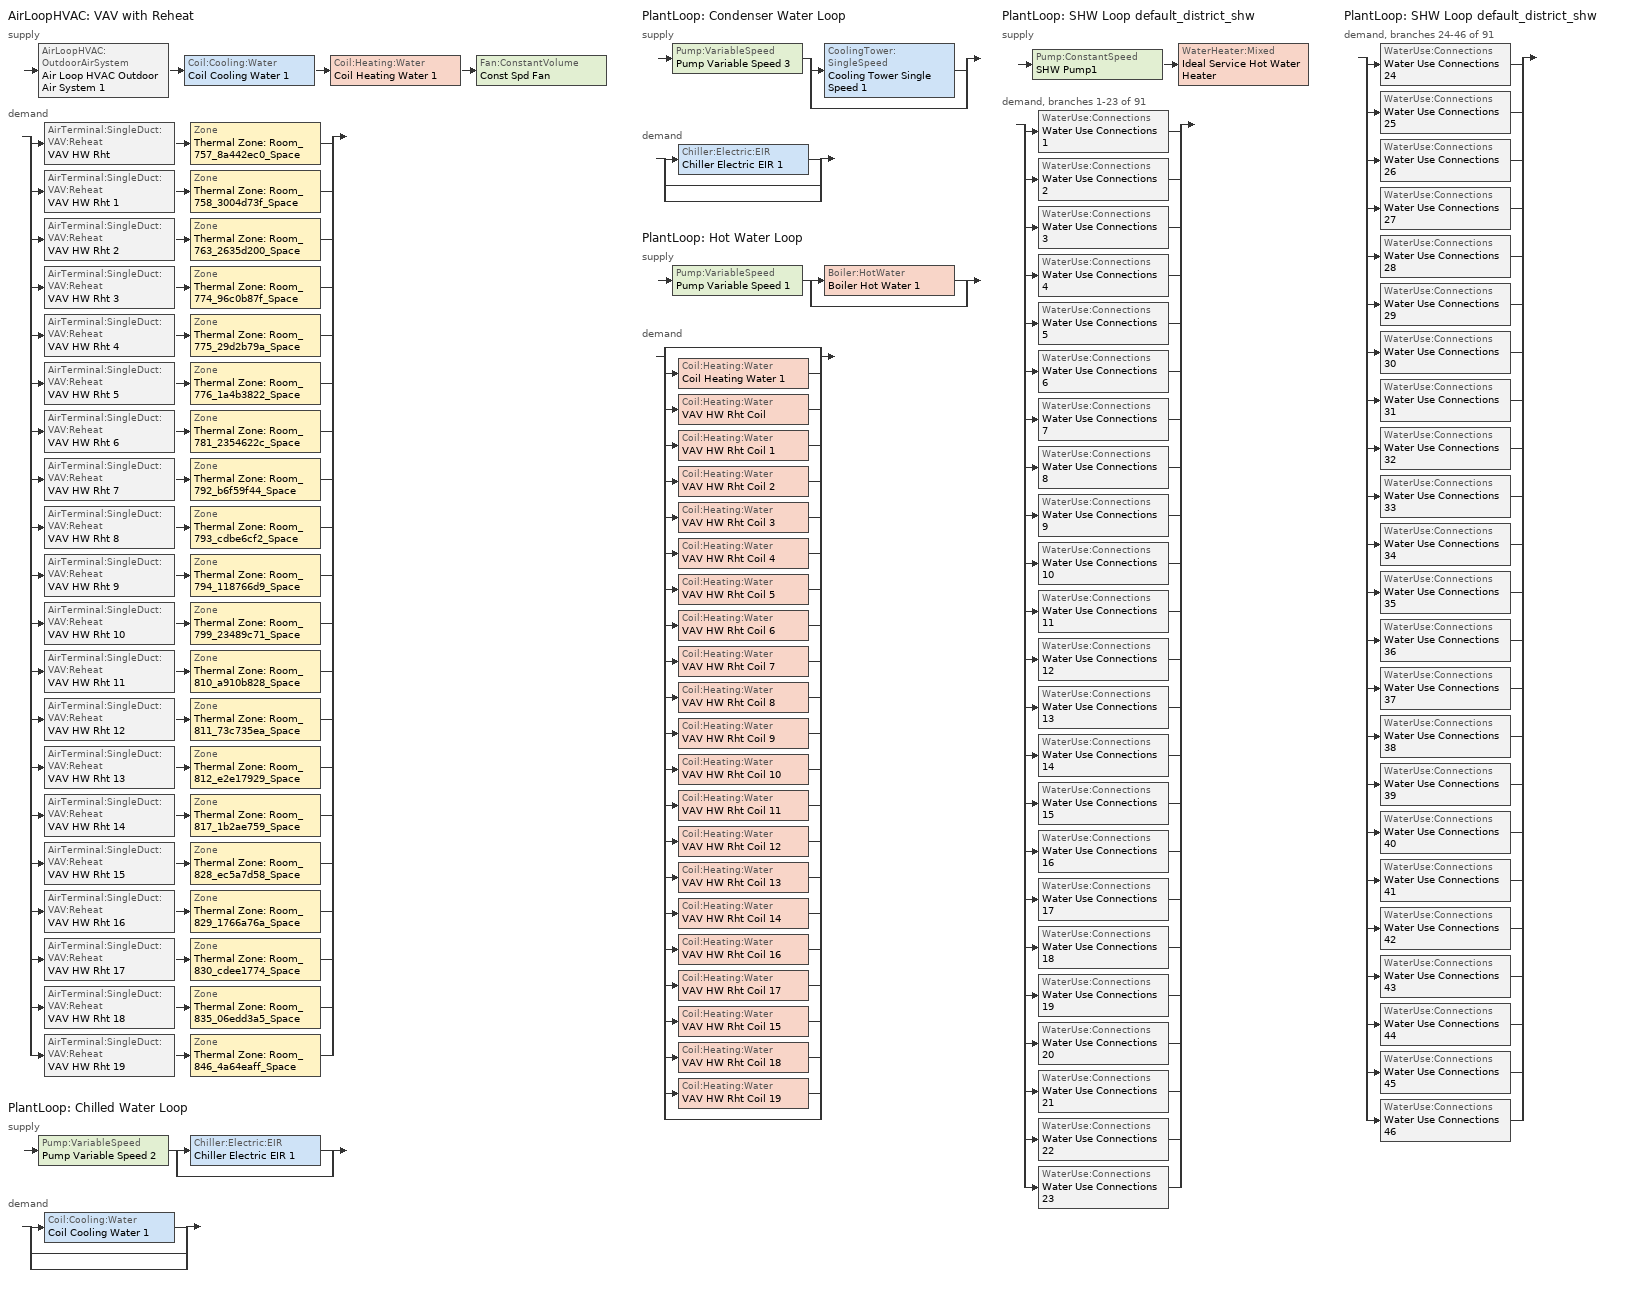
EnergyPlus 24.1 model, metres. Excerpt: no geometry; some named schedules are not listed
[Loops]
AirLoopHVAC 'VAV with Reheat'
 supply: AirLoopHVAC:OutdoorAirSystem 'Air Loop HVAC Outdoor Air System 1' > Coil:Cooling:Water 'Coil Cooling Water 1' > Coil:Heating:Water 'Coil Heating Water 1' > Fan:ConstantVolume 'Const Spd Fan'
 demand: split
  | AirTerminal:SingleDuct:VAV:Reheat 'VAV HW Rht' > Zone 'Thermal Zone: Room_757_8a442ec0_Space'
  | AirTerminal:SingleDuct:VAV:Reheat 'VAV HW Rht 1' > Zone 'Thermal Zone: Room_758_3004d73f_Space'
  | AirTerminal:SingleDuct:VAV:Reheat 'VAV HW Rht 2' > Zone 'Thermal Zone: Room_763_2635d200_Space'
  | AirTerminal:SingleDuct:VAV:Reheat 'VAV HW Rht 3' > Zone 'Thermal Zone: Room_774_96c0b87f_Space'
  | AirTerminal:SingleDuct:VAV:Reheat 'VAV HW Rht 4' > Zone 'Thermal Zone: Room_775_29d2b79a_Space'
  | AirTerminal:SingleDuct:VAV:Reheat 'VAV HW Rht 5' > Zone 'Thermal Zone: Room_776_1a4b3822_Space'
  | AirTerminal:SingleDuct:VAV:Reheat 'VAV HW Rht 6' > Zone 'Thermal Zone: Room_781_2354622c_Space'
  | AirTerminal:SingleDuct:VAV:Reheat 'VAV HW Rht 7' > Zone 'Thermal Zone: Room_792_b6f59f44_Space'
  | AirTerminal:SingleDuct:VAV:Reheat 'VAV HW Rht 8' > Zone 'Thermal Zone: Room_793_cdbe6cf2_Space'
  | AirTerminal:SingleDuct:VAV:Reheat 'VAV HW Rht 9' > Zone 'Thermal Zone: Room_794_118766d9_Space'
  | AirTerminal:SingleDuct:VAV:Reheat 'VAV HW Rht 10' > Zone 'Thermal Zone: Room_799_23489c71_Space'
  | AirTerminal:SingleDuct:VAV:Reheat 'VAV HW Rht 11' > Zone 'Thermal Zone: Room_810_a910b828_Space'
  | AirTerminal:SingleDuct:VAV:Reheat 'VAV HW Rht 12' > Zone 'Thermal Zone: Room_811_73c735ea_Space'
  | AirTerminal:SingleDuct:VAV:Reheat 'VAV HW Rht 13' > Zone 'Thermal Zone: Room_812_e2e17929_Space'
  | AirTerminal:SingleDuct:VAV:Reheat 'VAV HW Rht 14' > Zone 'Thermal Zone: Room_817_1b2ae759_Space'
  | AirTerminal:SingleDuct:VAV:Reheat 'VAV HW Rht 15' > Zone 'Thermal Zone: Room_828_ec5a7d58_Space'
  | AirTerminal:SingleDuct:VAV:Reheat 'VAV HW Rht 16' > Zone 'Thermal Zone: Room_829_1766a76a_Space'
  | AirTerminal:SingleDuct:VAV:Reheat 'VAV HW Rht 17' > Zone 'Thermal Zone: Room_830_cdee1774_Space'
  | AirTerminal:SingleDuct:VAV:Reheat 'VAV HW Rht 18' > Zone 'Thermal Zone: Room_835_06edd3a5_Space'
  | AirTerminal:SingleDuct:VAV:Reheat 'VAV HW Rht 19' > Zone 'Thermal Zone: Room_846_4a64eaff_Space'
PlantLoop 'Chilled Water Loop'
 supply: Pump:VariableSpeed 'Pump Variable Speed 2' > split
  | Chiller:Electric:EIR 'Chiller Electric EIR 1'
  | bypass
 demand: split
  | Coil:Cooling:Water 'Coil Cooling Water 1'
  | bypass
  | bypass
PlantLoop 'Condenser Water Loop'
 supply: Pump:VariableSpeed 'Pump Variable Speed 3' > split
  | CoolingTower:SingleSpeed 'Cooling Tower Single Speed 1'
  | bypass
 demand: split
  | Chiller:Electric:EIR 'Chiller Electric EIR 1'
  | bypass
  | bypass
PlantLoop 'Hot Water Loop'
 supply: Pump:VariableSpeed 'Pump Variable Speed 1' > split
  | Boiler:HotWater 'Boiler Hot Water 1'
  | bypass
 demand: split
  | bypass
  | Coil:Heating:Water 'Coil Heating Water 1'
  | Coil:Heating:Water 'VAV HW Rht Coil'
  | Coil:Heating:Water 'VAV HW Rht Coil 1'
  | Coil:Heating:Water 'VAV HW Rht Coil 2'
  | Coil:Heating:Water 'VAV HW Rht Coil 3'
  | Coil:Heating:Water 'VAV HW Rht Coil 4'
  | Coil:Heating:Water 'VAV HW Rht Coil 5'
  | Coil:Heating:Water 'VAV HW Rht Coil 6'
  | Coil:Heating:Water 'VAV HW Rht Coil 7'
  | Coil:Heating:Water 'VAV HW Rht Coil 8'
  | Coil:Heating:Water 'VAV HW Rht Coil 9'
  | Coil:Heating:Water 'VAV HW Rht Coil 10'
  | Coil:Heating:Water 'VAV HW Rht Coil 11'
  | Coil:Heating:Water 'VAV HW Rht Coil 12'
  | Coil:Heating:Water 'VAV HW Rht Coil 13'
  | Coil:Heating:Water 'VAV HW Rht Coil 14'
  | Coil:Heating:Water 'VAV HW Rht Coil 16'
  | Coil:Heating:Water 'VAV HW Rht Coil 17'
  | Coil:Heating:Water 'VAV HW Rht Coil 15'
  | Coil:Heating:Water 'VAV HW Rht Coil 18'
  | Coil:Heating:Water 'VAV HW Rht Coil 19'
  | bypass
PlantLoop 'SHW Loop default_district_shw'
 supply: Pump:ConstantSpeed 'SHW Pump1' > WaterHeater:Mixed 'Ideal Service Hot Water Heater'
 demand, branches 1-23 of 91: split
  | WaterUse:Connections 'Water Use Connections 1'
  | WaterUse:Connections 'Water Use Connections 2'
  | WaterUse:Connections 'Water Use Connections 3'
  | WaterUse:Connections 'Water Use Connections 4'
  | WaterUse:Connections 'Water Use Connections 5'
  | WaterUse:Connections 'Water Use Connections 6'
  | WaterUse:Connections 'Water Use Connections 7'
  | WaterUse:Connections 'Water Use Connections 8'
  | WaterUse:Connections 'Water Use Connections 9'
  | WaterUse:Connections 'Water Use Connections 10'
  | WaterUse:Connections 'Water Use Connections 11'
  | WaterUse:Connections 'Water Use Connections 12'
  | WaterUse:Connections 'Water Use Connections 13'
  | WaterUse:Connections 'Water Use Connections 14'
  | WaterUse:Connections 'Water Use Connections 15'
  | WaterUse:Connections 'Water Use Connections 16'
  | WaterUse:Connections 'Water Use Connections 17'
  | WaterUse:Connections 'Water Use Connections 18'
  | WaterUse:Connections 'Water Use Connections 19'
  | WaterUse:Connections 'Water Use Connections 20'
  | WaterUse:Connections 'Water Use Connections 21'
  | WaterUse:Connections 'Water Use Connections 22'
  | WaterUse:Connections 'Water Use Connections 23'
PlantLoop 'SHW Loop default_district_shw'
 demand, branches 24-46 of 91: split
  | WaterUse:Connections 'Water Use Connections 24'
  | WaterUse:Connections 'Water Use Connections 25'
  | WaterUse:Connections 'Water Use Connections 26'
  | WaterUse:Connections 'Water Use Connections 27'
  | WaterUse:Connections 'Water Use Connections 28'
  | WaterUse:Connections 'Water Use Connections 29'
  | WaterUse:Connections 'Water Use Connections 30'
  | WaterUse:Connections 'Water Use Connections 31'
  | WaterUse:Connections 'Water Use Connections 32'
  | WaterUse:Connections 'Water Use Connections 33'
  | WaterUse:Connections 'Water Use Connections 34'
  | WaterUse:Connections 'Water Use Connections 35'
  | WaterUse:Connections 'Water Use Connections 36'
  | WaterUse:Connections 'Water Use Connections 37'
  | WaterUse:Connections 'Water Use Connections 38'
  | WaterUse:Connections 'Water Use Connections 39'
  | WaterUse:Connections 'Water Use Connections 40'
  | WaterUse:Connections 'Water Use Connections 41'
  | WaterUse:Connections 'Water Use Connections 42'
  | WaterUse:Connections 'Water Use Connections 43'
  | WaterUse:Connections 'Water Use Connections 44'
  | WaterUse:Connections 'Water Use Connections 45'
  | WaterUse:Connections 'Water Use Connections 46'
[ZoneControl:Thermostat] Temperature Difference Between Cutout And Setpoint {deltaC}=0
Name | Zone or ZoneList | Control Type Schedule | Control 1
Thermal Zone: Room_757_8a442ec0_Space Thermostat | Thermal Zone: Room_757_8a442ec0_Space | Thermal Zone: Room_757_8a442ec0_Space Thermostat Schedule | Thermostat Setpoint Dual Setpoint 1
Thermal Zone: Room_758_3004d73f_Space Thermostat | Thermal Zone: Room_758_3004d73f_Space | Thermal Zone: Room_758_3004d73f_Space Thermostat Schedule | Thermostat Setpoint Dual Setpoint 6
Thermal Zone: Room_763_2635d200_Space Thermostat | Thermal Zone: Room_763_2635d200_Space | Thermal Zone: Room_763_2635d200_Space Thermostat Schedule | Thermostat Setpoint Dual Setpoint 9
Thermal Zone: Room_774_96c0b87f_Space Thermostat | Thermal Zone: Room_774_96c0b87f_Space | Thermal Zone: Room_774_96c0b87f_Space Thermostat Schedule | Thermostat Setpoint Dual Setpoint 7
Thermal Zone: Room_775_29d2b79a_Space Thermostat | Thermal Zone: Room_775_29d2b79a_Space | Thermal Zone: Room_775_29d2b79a_Space Thermostat Schedule | Thermostat Setpoint Dual Setpoint 16
Thermal Zone: Room_776_1a4b3822_Space Thermostat | Thermal Zone: Room_776_1a4b3822_Space | Thermal Zone: Room_776_1a4b3822_Space Thermostat Schedule | Thermostat Setpoint Dual Setpoint 4
Thermal Zone: Room_781_2354622c_Space Thermostat | Thermal Zone: Room_781_2354622c_Space | Thermal Zone: Room_781_2354622c_Space Thermostat Schedule | Thermostat Setpoint Dual Setpoint 11
Thermal Zone: Room_792_b6f59f44_Space Thermostat | Thermal Zone: Room_792_b6f59f44_Space | Thermal Zone: Room_792_b6f59f44_Space Thermostat Schedule | Thermostat Setpoint Dual Setpoint 5
Thermal Zone: Room_793_cdbe6cf2_Space Thermostat | Thermal Zone: Room_793_cdbe6cf2_Space | Thermal Zone: Room_793_cdbe6cf2_Space Thermostat Schedule | Thermostat Setpoint Dual Setpoint 13
Thermal Zone: Room_794_118766d9_Space Thermostat | Thermal Zone: Room_794_118766d9_Space | Thermal Zone: Room_794_118766d9_Space Thermostat Schedule | Thermostat Setpoint Dual Setpoint 8
Thermal Zone: Room_799_23489c71_Space Thermostat | Thermal Zone: Room_799_23489c71_Space | Thermal Zone: Room_799_23489c71_Space Thermostat Schedule | Thermostat Setpoint Dual Setpoint 18
Thermal Zone: Room_810_a910b828_Space Thermostat | Thermal Zone: Room_810_a910b828_Space | Thermal Zone: Room_810_a910b828_Space Thermostat Schedule | Thermostat Setpoint Dual Setpoint 20
Thermal Zone: Room_811_73c735ea_Space Thermostat | Thermal Zone: Room_811_73c735ea_Space | Thermal Zone: Room_811_73c735ea_Space Thermostat Schedule | Thermostat Setpoint Dual Setpoint 15
Thermal Zone: Room_812_e2e17929_Space Thermostat | Thermal Zone: Room_812_e2e17929_Space | Thermal Zone: Room_812_e2e17929_Space Thermostat Schedule | Thermostat Setpoint Dual Setpoint 17
Thermal Zone: Room_817_1b2ae759_Space Thermostat | Thermal Zone: Room_817_1b2ae759_Space | Thermal Zone: Room_817_1b2ae759_Space Thermostat Schedule | Thermostat Setpoint Dual Setpoint 14
Thermal Zone: Room_828_ec5a7d58_Space Thermostat | Thermal Zone: Room_828_ec5a7d58_Space | Thermal Zone: Room_828_ec5a7d58_Space Thermostat Schedule | Thermostat Setpoint Dual Setpoint 19
Thermal Zone: Room_829_1766a76a_Space Thermostat | Thermal Zone: Room_829_1766a76a_Space | Thermal Zone: Room_829_1766a76a_Space Thermostat Schedule | Thermostat Setpoint Dual Setpoint 2
Thermal Zone: Room_830_cdee1774_Space Thermostat | Thermal Zone: Room_830_cdee1774_Space | Thermal Zone: Room_830_cdee1774_Space Thermostat Schedule | Thermostat Setpoint Dual Setpoint 12
Thermal Zone: Room_835_06edd3a5_Space Thermostat | Thermal Zone: Room_835_06edd3a5_Space | Thermal Zone: Room_835_06edd3a5_Space Thermostat Schedule | Thermostat Setpoint Dual Setpoint 3
Thermal Zone: Room_846_4a64eaff_Space Thermostat | Thermal Zone: Room_846_4a64eaff_Space | Thermal Zone: Room_846_4a64eaff_Space Thermostat Schedule | Thermostat Setpoint Dual Setpoint 10
[ThermostatSetpoint:DualSetpoint] Heating Setpoint Temperature Schedule=NECB-A-Thermostat Setpoint-Heating; Cooling Setpoint Temperature Schedule=NECB-A-Thermostat Setpoint-Cooling
Thermostat Setpoint Dual Setpoint 1; Thermostat Setpoint Dual Setpoint 6; Thermostat Setpoint Dual Setpoint 9; Thermostat Setpoint Dual Setpoint 7; Thermostat Setpoint Dual Setpoint 16; Thermostat Setpoint Dual Setpoint 4; Thermostat Setpoint Dual Setpoint 11; Thermostat Setpoint Dual Setpoint 5; Thermostat Setpoint Dual Setpoint 13; Thermostat Setpoint Dual Setpoint 8; Thermostat Setpoint Dual Setpoint 18; Thermostat Setpoint Dual Setpoint 20; Thermostat Setpoint Dual Setpoint 15; Thermostat Setpoint Dual Setpoint 17; Thermostat Setpoint Dual Setpoint 14; Thermostat Setpoint Dual Setpoint 19; Thermostat Setpoint Dual Setpoint 2; Thermostat Setpoint Dual Setpoint 12; Thermostat Setpoint Dual Setpoint 3; Thermostat Setpoint Dual Setpoint 10
[AirTerminal:SingleDuct:VAV:Reheat] Availability Schedule=Always On Discrete hvac_library; Maximum Air Flow Rate {m3/s}=Autosize; Zone Minimum Air Flow Input Method=Constant; Constant Minimum Air Flow Fraction=0.3; Fixed Minimum Air Flow Rate {m3/s}=0; Maximum Hot Water or Steam Flow Rate {m3/s}=Autosize; Minimum Hot Water or Steam Flow Rate {m3/s}=0; Convergence Tolerance=0.001; Damper Heating Action=Normal; Maximum Flow per Zone Floor Area During Reheat {m3/s-m2}=Autocalculate; Maximum Flow Fraction During Reheat=Autocalculate; Maximum Reheat Air Temperature {C}=35
Name | Reheat Coil
VAV HW Rht | VAV HW Rht Coil
VAV HW Rht 1 | VAV HW Rht Coil 1
VAV HW Rht 2 | VAV HW Rht Coil 2
VAV HW Rht 3 | VAV HW Rht Coil 3
VAV HW Rht 4 | VAV HW Rht Coil 4
VAV HW Rht 5 | VAV HW Rht Coil 5
VAV HW Rht 6 | VAV HW Rht Coil 6
VAV HW Rht 7 | VAV HW Rht Coil 7
VAV HW Rht 8 | VAV HW Rht Coil 8
VAV HW Rht 9 | VAV HW Rht Coil 9
VAV HW Rht 10 | VAV HW Rht Coil 10
VAV HW Rht 11 | VAV HW Rht Coil 11
VAV HW Rht 12 | VAV HW Rht Coil 12
VAV HW Rht 13 | VAV HW Rht Coil 13
VAV HW Rht 14 | VAV HW Rht Coil 14
VAV HW Rht 15 | VAV HW Rht Coil 15
VAV HW Rht 16 | VAV HW Rht Coil 16
VAV HW Rht 17 | VAV HW Rht Coil 17
VAV HW Rht 18 | VAV HW Rht Coil 18
VAV HW Rht 19 | VAV HW Rht Coil 19
[Coil:Heating:Water] U-Factor Times Area Value {W/K}=Autosize; Maximum Water Flow Rate {m3/s}=Autosize; Performance Input Method=UFactorTimesAreaAndDesignWaterFlowRate; Rated Capacity {W}=Autosize; Rated Inlet Water Temperature {C}=82.2; Rated Inlet Air Temperature {C}=16.6; Rated Outlet Water Temperature {C}=71.1; Rated Outlet Air Temperature {C}=32.2; Rated Ratio for Air and Water Convection=0.5
Name | Availability Schedule
VAV HW Rht Coil; VAV HW Rht Coil 1; VAV HW Rht Coil 2; VAV HW Rht Coil 3; VAV HW Rht Coil 4; VAV HW Rht Coil 5; VAV HW Rht Coil 6; VAV HW Rht Coil 7; VAV HW Rht Coil 8; VAV HW Rht Coil 9; VAV HW Rht Coil 10; VAV HW Rht Coil 11; VAV HW Rht Coil 12; VAV HW Rht Coil 13; VAV HW Rht Coil 14; VAV HW Rht Coil 15; VAV HW Rht Coil 16; VAV HW Rht Coil 17; VAV HW Rht Coil 18; VAV HW Rht Coil 19 | Always On Discrete hvac_library
Coil Heating Water 1 | Always On Discrete
[Zone equipment]
Thermal Zone: Room_757_8a442ec0_Space: VAV HW Rht
Thermal Zone: Room_758_3004d73f_Space: VAV HW Rht 1
Thermal Zone: Room_763_2635d200_Space: VAV HW Rht 2
Thermal Zone: Room_774_96c0b87f_Space: VAV HW Rht 3
Thermal Zone: Room_775_29d2b79a_Space: VAV HW Rht 4
Thermal Zone: Room_776_1a4b3822_Space: VAV HW Rht 5
Thermal Zone: Room_781_2354622c_Space: VAV HW Rht 6
Thermal Zone: Room_792_b6f59f44_Space: VAV HW Rht 7
Thermal Zone: Room_793_cdbe6cf2_Space: VAV HW Rht 8
Thermal Zone: Room_794_118766d9_Space: VAV HW Rht 9
Thermal Zone: Room_799_23489c71_Space: VAV HW Rht 10
Thermal Zone: Room_810_a910b828_Space: VAV HW Rht 11
Thermal Zone: Room_811_73c735ea_Space: VAV HW Rht 12
Thermal Zone: Room_812_e2e17929_Space: VAV HW Rht 13
Thermal Zone: Room_817_1b2ae759_Space: VAV HW Rht 14
Thermal Zone: Room_828_ec5a7d58_Space: VAV HW Rht 15
Thermal Zone: Room_829_1766a76a_Space: VAV HW Rht 16
Thermal Zone: Room_830_cdee1774_Space: VAV HW Rht 17
Thermal Zone: Room_835_06edd3a5_Space: VAV HW Rht 18
Thermal Zone: Room_846_4a64eaff_Space: VAV HW Rht 19
[Sizing:Zone] Zone Cooling Design Supply Air Temperature Input Method=SupplyAirTemperature; Zone Cooling Design Supply Air Temperature {C}=14; Zone Cooling Design Supply Air Temperature Difference {deltaC}=11.11; Zone Heating Design Supply Air Temperature Input Method=SupplyAirTemperature; Zone Heating Design Supply Air Temperature {C}=40; Zone Heating Design Supply Air Temperature Difference {deltaC}=11.11; Zone Cooling Design Supply Air Humidity Ratio {kgWater/kgDryAir}=0.0085; Zone Heating Design Supply Air Humidity Ratio {kgWater/kgDryAir}=0.008; Cooling Design Air Flow Method=DesignDay; Cooling Design Air Flow Rate {m3/s}=0; Cooling Minimum Air Flow per Zone Floor Area {m3/s-m2}=0.000762; Cooling Minimum Air Flow {m3/s}=0; Cooling Minimum Air Flow Fraction=0; Heating Design Air Flow Method=DesignDay; Heating Design Air Flow Rate {m3/s}=0; Heating Maximum Air Flow per Zone Floor Area {m3/s-m2}=0.002032; Heating Maximum Air Flow {m3/s}=0.141576; Heating Maximum Air Flow Fraction=0.3; Account for Dedicated Outdoor Air System=No; Zone Load Sizing Method=Sensible Load Only No Latent Load; Zone Latent Cooling Design Supply Air Humidity Ratio Input Method=HumidityRatioDifference; Zone Cooling Design Supply Air Humidity Ratio Difference {kgWater/kgDryAir}=0.005; Zone Latent Heating Design Supply Air Humidity Ratio Input Method=HumidityRatioDifference; Zone Humidification Design Supply Air Humidity Ratio Difference {kgWater/kgDryAir}=0.005
Name | Design Specification Outdoor Air Object
Thermal Zone: Room_757_8a442ec0_Space | Thermal Zone: Room_757_8a442ec0_Space DSOA Space List
Thermal Zone: Room_758_3004d73f_Space | Thermal Zone: Room_758_3004d73f_Space DSOA Space List
Thermal Zone: Room_763_2635d200_Space | Thermal Zone: Room_763_2635d200_Space DSOA Space List
Thermal Zone: Room_774_96c0b87f_Space | Thermal Zone: Room_774_96c0b87f_Space DSOA Space List
Thermal Zone: Room_775_29d2b79a_Space | Thermal Zone: Room_775_29d2b79a_Space DSOA Space List
Thermal Zone: Room_776_1a4b3822_Space | Thermal Zone: Room_776_1a4b3822_Space DSOA Space List
Thermal Zone: Room_781_2354622c_Space | Thermal Zone: Room_781_2354622c_Space DSOA Space List
Thermal Zone: Room_792_b6f59f44_Space | Thermal Zone: Room_792_b6f59f44_Space DSOA Space List
Thermal Zone: Room_793_cdbe6cf2_Space | Thermal Zone: Room_793_cdbe6cf2_Space DSOA Space List
Thermal Zone: Room_794_118766d9_Space | Thermal Zone: Room_794_118766d9_Space DSOA Space List
Thermal Zone: Room_799_23489c71_Space | Thermal Zone: Room_799_23489c71_Space DSOA Space List
Thermal Zone: Room_810_a910b828_Space | Thermal Zone: Room_810_a910b828_Space DSOA Space List
Thermal Zone: Room_811_73c735ea_Space | Thermal Zone: Room_811_73c735ea_Space DSOA Space List
Thermal Zone: Room_812_e2e17929_Space | Thermal Zone: Room_812_e2e17929_Space DSOA Space List
Thermal Zone: Room_817_1b2ae759_Space | Thermal Zone: Room_817_1b2ae759_Space DSOA Space List
Thermal Zone: Room_828_ec5a7d58_Space | Thermal Zone: Room_828_ec5a7d58_Space DSOA Space List
Thermal Zone: Room_829_1766a76a_Space | Thermal Zone: Room_829_1766a76a_Space DSOA Space List
Thermal Zone: Room_830_cdee1774_Space | Thermal Zone: Room_830_cdee1774_Space DSOA Space List
Thermal Zone: Room_835_06edd3a5_Space | Thermal Zone: Room_835_06edd3a5_Space DSOA Space List
Thermal Zone: Room_846_4a64eaff_Space | Thermal Zone: Room_846_4a64eaff_Space DSOA Space List
[Controller:MechanicalVentilation]
Controller Mechanical Ventilation 1: Availability Schedule=Always On Discrete; Demand Controlled Ventilation=No; System Outdoor Air Method=ZoneSum; Zone or ZoneList Name 1=Thermal Zone: Room_757_8a442ec0_Space; Design Specification Outdoor Air Object Name 1=MediumOffice Building_Ventilation; Zone or ZoneList Name 2=Thermal Zone: Room_758_3004d73f_Space; Design Specification Outdoor Air Object Name 2=MediumOffice Building_Ventilation; Zone or ZoneList Name 3=Thermal Zone: Room_763_2635d200_Space; Design Specification Outdoor Air Object Name 3=MediumOffice Building_Ventilation; Zone or ZoneList Name 4=Thermal Zone: Room_774_96c0b87f_Space; Design Specification Outdoor Air Object Name 4=MediumOffice Building_Ventilation; Zone or ZoneList Name 5=Thermal Zone: Room_775_29d2b79a_Space; Design Specification Outdoor Air Object Name 5=MediumOffice Building_Ventilation; Zone or ZoneList Name 6=Thermal Zone: Room_776_1a4b3822_Space; Design Specification Outdoor Air Object Name 6=MediumOffice Building_Ventilation; Zone or ZoneList Name 7=Thermal Zone: Room_781_2354622c_Space; Design Specification Outdoor Air Object Name 7=MediumOffice Building_Ventilation; Zone or ZoneList Name 8=Thermal Zone: Room_792_b6f59f44_Space; Design Specification Outdoor Air Object Name 8=MediumOffice Building_Ventilation; Zone or ZoneList Name 9=Thermal Zone: Room_793_cdbe6cf2_Space; Design Specification Outdoor Air Object Name 9=MediumOffice Building_Ventilation; Zone or ZoneList Name 10=Thermal Zone: Room_794_118766d9_Space; Design Specification Outdoor Air Object Name 10=MediumOffice Building_Ventilation; Zone or ZoneList Name 11=Thermal Zone: Room_799_23489c71_Space; Design Specification Outdoor Air Object Name 11=MediumOffice Building_Ventilation; Zone or ZoneList Name 12=Thermal Zone: Room_810_a910b828_Space; Design Specification Outdoor Air Object Name 12=MediumOffice Building_Ventilation; Zone or ZoneList Name 13=Thermal Zone: Room_811_73c735ea_Space; Design Specification Outdoor Air Object Name 13=MediumOffice Building_Ventilation; Zone or ZoneList Name 14=Thermal Zone: Room_812_e2e17929_Space; Design Specification Outdoor Air Object Name 14=MediumOffice Building_Ventilation; Zone or ZoneList Name 15=Thermal Zone: Room_817_1b2ae759_Space; Design Specification Outdoor Air Object Name 15=MediumOffice Building_Ventilation; Zone or ZoneList Name 16=Thermal Zone: Room_828_ec5a7d58_Space; Design Specification Outdoor Air Object Name 16=MediumOffice Building_Ventilation; Zone or ZoneList Name 17=Thermal Zone: Room_829_1766a76a_Space; Design Specification Outdoor Air Object Name 17=MediumOffice Building_Ventilation; Zone or ZoneList Name 18=Thermal Zone: Room_830_cdee1774_Space; Design Specification Outdoor Air Object Name 18=MediumOffice Building_Ventilation; Zone or ZoneList Name 19=Thermal Zone: Room_835_06edd3a5_Space; Design Specification Outdoor Air Object Name 19=MediumOffice Building_Ventilation; Zone or ZoneList Name 20=Thermal Zone: Room_846_4a64eaff_Space; Design Specification Outdoor Air Object Name 20=MediumOffice Building_Ventilation
[DesignSpecification:OutdoorAir]
MediumOffice Building_Ventilation: Outdoor Air Method=Sum; Outdoor Air Flow per Person {m3/s-person}=0.00175762; Outdoor Air Flow per Zone Floor Area {m3/s-m2}=0.000336663; Outdoor Air Flow per Zone {m3/s}=0; Outdoor Air Flow Air Changes per Hour {1/hr}=0
[DesignSpecification:OutdoorAir:SpaceList] Space Design Specification Outdoor Air Object Name 1=MediumOffice Building_Ventilation
Name | Space Name 1
Thermal Zone: Room_757_8a442ec0_Space DSOA Space List | Room_757_8a442ec0_Space
Thermal Zone: Room_758_3004d73f_Space DSOA Space List | Room_758_3004d73f_Space
Thermal Zone: Room_763_2635d200_Space DSOA Space List | Room_763_2635d200_Space
Thermal Zone: Room_774_96c0b87f_Space DSOA Space List | Room_774_96c0b87f_Space
Thermal Zone: Room_775_29d2b79a_Space DSOA Space List | Room_775_29d2b79a_Space
Thermal Zone: Room_776_1a4b3822_Space DSOA Space List | Room_776_1a4b3822_Space
Thermal Zone: Room_781_2354622c_Space DSOA Space List | Room_781_2354622c_Space
Thermal Zone: Room_792_b6f59f44_Space DSOA Space List | Room_792_b6f59f44_Space
Thermal Zone: Room_793_cdbe6cf2_Space DSOA Space List | Room_793_cdbe6cf2_Space
Thermal Zone: Room_794_118766d9_Space DSOA Space List | Room_794_118766d9_Space
Thermal Zone: Room_799_23489c71_Space DSOA Space List | Room_799_23489c71_Space
Thermal Zone: Room_810_a910b828_Space DSOA Space List | Room_810_a910b828_Space
Thermal Zone: Room_811_73c735ea_Space DSOA Space List | Room_811_73c735ea_Space
Thermal Zone: Room_812_e2e17929_Space DSOA Space List | Room_812_e2e17929_Space
Thermal Zone: Room_817_1b2ae759_Space DSOA Space List | Room_817_1b2ae759_Space
Thermal Zone: Room_828_ec5a7d58_Space DSOA Space List | Room_828_ec5a7d58_Space
Thermal Zone: Room_829_1766a76a_Space DSOA Space List | Room_829_1766a76a_Space
Thermal Zone: Room_830_cdee1774_Space DSOA Space List | Room_830_cdee1774_Space
Thermal Zone: Room_835_06edd3a5_Space DSOA Space List | Room_835_06edd3a5_Space
Thermal Zone: Room_846_4a64eaff_Space DSOA Space List | Room_846_4a64eaff_Space
[AirLoopHVAC]
VAV with Reheat: Design Supply Air Flow Rate {m3/s}=AutoSize; Design Return Air Flow Fraction of Supply Air Flow=1
[Sizing:System]
VAV with Reheat: Type of Load to Size On=Sensible; Design Outdoor Air Flow Rate {m3/s}=Autosize; Central Heating Maximum System Air Flow Ratio=0.3; Preheat Design Temperature {C}=7; Preheat Design Humidity Ratio {kgWater/kgDryAir}=0.008; Precool Design Temperature {C}=12.8; Precool Design Humidity Ratio {kgWater/kgDryAir}=0.008; Central Cooling Design Supply Air Temperature {C}=12.8; Central Heating Design Supply Air Temperature {C}=12.8; Type of Zone Sum to Use=NonCoincident; 100% Outdoor Air in Cooling=Yes; 100% Outdoor Air in Heating=Yes; Central Cooling Design Supply Air Humidity Ratio {kgWater/kgDryAir}=0.0085; Central Heating Design Supply Air Humidity Ratio {kgWater/kgDryAir}=0.008; Cooling Supply Air Flow Rate Method=DesignDay; Cooling Supply Air Flow Rate {m3/s}=0; Cooling Supply Air Flow Rate Per Floor Area {m3/s-m2}=0.00996765; Cooling Fraction of Autosized Cooling Supply Air Flow Rate=1; Cooling Supply Air Flow Rate Per Unit Cooling Capacity {m3/s-W}=3.94755e-05; Heating Supply Air Flow Rate Method=DesignDay; Heating Supply Air Flow Rate {m3/s}=0; Heating Supply Air Flow Rate Per Floor Area {m3/s-m2}=0.00996765; Heating Fraction of Autosized Heating Supply Air Flow Rate=1; Heating Fraction of Autosized Cooling Supply Air Flow Rate=1; Heating Supply Air Flow Rate Per Unit Heating Capacity {m3/s-W}=3.15882e-05; System Outdoor Air Method=ZoneSum; Zone Maximum Outdoor Air Fraction=1; Cooling Design Capacity Method=CoolingDesignCapacity; Cooling Design Capacity {W}=Autosize; Cooling Design Capacity Per Floor Area {W/m2}=234.7; Fraction of Autosized Cooling Design Capacity=1; Heating Design Capacity Method=HeatingDesignCapacity; Heating Design Capacity {W}=Autosize; Heating Design Capacity Per Floor Area {W/m2}=157; Fraction of Autosized Heating Design Capacity=1; Central Cooling Capacity Control Method=OnOff; Occupant Diversity=Autosize
[Controller:WaterCoil] Control Variable=Temperature; Actuator Variable=Flow; Controller Convergence Tolerance {deltaC}=Autosize; Maximum Actuated Flow {m3/s}=Autosize; Minimum Actuated Flow {m3/s}=0
Name | Action
Controller Water Coil 2 | Reverse
Controller Water Coil 1 | Normal
[Controller:OutdoorAir]
Controller Outdoor Air 1: Minimum Outdoor Air Flow Rate {m3/s}=0; Maximum Outdoor Air Flow Rate {m3/s}=Autosize; Economizer Control Type=NoEconomizer; Economizer Control Action Type=ModulateFlow; Economizer Maximum Limit Dry-Bulb Temperature {C}=28; Economizer Maximum Limit Enthalpy {J/kg}=64000; Economizer Minimum Limit Dry-Bulb Temperature {C}=-100; Lockout Type=NoLockout; Minimum Limit Type=FixedMinimum; Mechanical Ventilation Controller=Controller Mechanical Ventilation 1; High Humidity Control=No; Control High Indoor Humidity Based on Outdoor Humidity Ratio=Yes; Heat Recovery Bypass Control Type=BypassWhenWithinEconomizerLimits; Economizer Operation Staging=InterlockedWithMechanicalCooling
[SetpointManager:MixedAir] Control Variable=Temperature
Node 9 OS Default SPM; Node 10 OS Default SPM; Node 11 OS Default SPM
[Coil:Cooling:Water]
Coil Cooling Water 1: Availability Schedule=Always On Discrete; Design Water Flow Rate {m3/s}=Autosize; Design Air Flow Rate {m3/s}=Autosize; Design Inlet Water Temperature {C}=Autosize; Design Inlet Air Temperature {C}=Autosize; Design Outlet Air Temperature {C}=Autosize; Design Inlet Air Humidity Ratio {kgWater/kgDryAir}=Autosize; Design Outlet Air Humidity Ratio {kgWater/kgDryAir}=Autosize; Type of Analysis=SimpleAnalysis; Heat Exchanger Configuration=CrossFlow
[Fan:ConstantVolume]
Const Spd Fan: Availability Schedule=Always On Discrete; Fan Total Efficiency=0.7; Pressure Rise {Pa}=250; Maximum Flow Rate {m3/s}=AutoSize; Motor Efficiency=0.9; Motor In Airstream Fraction=1
[SetpointManager:Warmest]
Warmest Zone Supply Air Temp Reset: Control Variable=Temperature; HVAC Air Loop=VAV with Reheat; Minimum Setpoint Temperature {C}=15; Maximum Setpoint Temperature {C}=26; Strategy=MaximumTemperature
[PlantLoop] Fluid Type=Water; Maximum Loop Flow Rate {m3/s}=Autosize; Minimum Loop Flow Rate {m3/s}=0; Plant Loop Volume {m3}=Autocalculate; Load Distribution Scheme=Optimal; Plant Loop Demand Calculation Scheme=SingleSetpoint; Common Pipe Simulation=None
Name | Plant Equipment Operation Scheme | Maximum Loop Temperature {C} | Minimum Loop Temperature {C}
Chilled Water Loop | Chilled Water Loop Operation Schemes | 100 | 0
Condenser Water Loop | Condenser Water Loop Operation Schemes | 100 | 0
Hot Water Loop | Hot Water Loop Operation Schemes | 100 | 0
SHW Loop default_district_shw | SHW Loop default_district_shw Operation Schemes | 60 | 10
[Sizing:Plant] Sizing Option=NonCoincident; Zone Timesteps in Averaging Window=1; Coincident Sizing Factor Mode=None
Name | Loop Type | Design Loop Exit Temperature {C} | Loop Design Temperature Difference {deltaC}
Chilled Water Loop | Cooling | 7.22 | 6.67
Condenser Water Loop | Condenser | 29.4 | 5.6
Hot Water Loop | Heating | 82 | 11
SHW Loop default_district_shw | Heating | 60 | 5
[Pump:VariableSpeed] Design Maximum Flow Rate {m3/s}=Autosize; Design Pump Head {Pa}=179352; Design Power Consumption {W}=Autosize; Motor Efficiency=0.9; Fraction of Motor Inefficiencies to Fluid Stream=0; Coefficient 1 of the Part Load Performance Curve=0; Coefficient 2 of the Part Load Performance Curve=1; Coefficient 3 of the Part Load Performance Curve=0; Coefficient 4 of the Part Load Performance Curve=0; Design Minimum Flow Rate {m3/s}=0; Pump Control Type=Intermittent; Skin Loss Radiative Fraction=0.5; Design Power Sizing Method=PowerPerFlowPerPressure; Design Electric Power per Unit Flow Rate {W/(m3/s)}=348701.1; Design Shaft Power per Unit Flow Rate per Unit Head {W/((m3/s)-Pa)}=1.28205; Design Minimum Flow Rate Fraction=0
Pump Variable Speed 2; Pump Variable Speed 3; Pump Variable Speed 1
[Chiller:Electric:EIR]
Chiller Electric EIR 1: Reference Capacity {W}=Autosize; Reference COP {W/W}=5.5; Reference Leaving Chilled Water Temperature {C}=6.67; Reference Entering Condenser Fluid Temperature {C}=29.4; Reference Chilled Water Flow Rate {m3/s}=Autosize; Reference Condenser Fluid Flow Rate {m3/s}=Autosize; Cooling Capacity Function of Temperature Curve=Curve Biquadratic 1; Electric Input to Cooling Output Ratio Function of Temperature Curve=Curve Biquadratic 2; Electric Input to Cooling Output Ratio Function of Part Load Ratio Curve=Curve Quadratic 1; Minimum Part Load Ratio=0.1; Maximum Part Load Ratio=1; Optimum Part Load Ratio=1; Minimum Unloading Ratio=0.2; Condenser Type=WaterCooled; Condenser Fan Power Ratio {W/W}=0; Fraction of Compressor Electric Consumption Rejected by Condenser=1; Leaving Chilled Water Lower Temperature Limit {C}=2; Chiller Flow Mode=NotModulated; Sizing Factor=1; Basin Heater Capacity {W/K}=0; Basin Heater Setpoint Temperature {C}=10; Condenser Heat Recovery Relative Capacity Fraction=1
[SetpointManager:Scheduled] Control Variable=Temperature
Name | Schedule
Setpoint Manager Scheduled 4 | Chilled_Water_Temperature
Setpoint Manager Scheduled 3 | Hot_Water_Temperature
Setpoint Manager Scheduled 1 | 60C Hot Water
[PlantEquipmentOperationSchemes] Control Scheme Schedule Name 1=Always On Discrete
Name | Control Scheme Object Type 1 | Control Scheme Name 1
Chilled Water Loop Operation Schemes | PlantEquipmentOperation:CoolingLoad | Chilled Water Loop Cooling Operation Scheme
Condenser Water Loop Operation Schemes | PlantEquipmentOperation:CoolingLoad | Condenser Water Loop Cooling Operation Scheme
Hot Water Loop Operation Schemes | PlantEquipmentOperation:HeatingLoad | Hot Water Loop Heating Operation Scheme
SHW Loop default_district_shw Operation Schemes | PlantEquipmentOperation:HeatingLoad | SHW Loop default_district_shw Heating Operation Scheme
[PlantEquipmentOperation:CoolingLoad] Load Range Lower Limit 1 {W}=0; Load Range Upper Limit 1 {W}=1000000000
Name | Range Equipment List Name 1
Chilled Water Loop Cooling Operation Scheme | Chilled Water Loop Cooling Equipment List
Condenser Water Loop Cooling Operation Scheme | Condenser Water Loop Cooling Equipment List
[PlantEquipmentList]
Chilled Water Loop Cooling Equipment List: Chiller:Electric:EIR, Chiller Electric EIR 1
Condenser Water Loop Cooling Equipment List: CoolingTower:SingleSpeed, Cooling Tower Single Speed 1
Hot Water Loop Heating Equipment List: Boiler:HotWater, Boiler Hot Water 1
SHW Loop default_district_shw Heating Equipment List: WaterHeater:Mixed, Ideal Service Hot Water Heater
[CoolingTower:SingleSpeed]
Cooling Tower Single Speed 1: Design Water Flow Rate {m3/s}=Autosize; Design Air Flow Rate {m3/s}=Autosize; Design Fan Power {W}=Autosize; Design U-Factor Times Area Value {W/K}=Autosize; Free Convection Regime Air Flow Rate {m3/s}=Autosize; Free Convection Regime Air Flow Rate Sizing Factor=0.1; Free Convection Regime U-Factor Times Area Value {W/K}=Autosize; Free Convection U-Factor Times Area Value Sizing Factor=0.1; Performance Input Method=UFactorTimesAreaAndDesignWaterFlowRate; Heat Rejection Capacity and Nominal Capacity Sizing Ratio=1.25; Free Convection Capacity {W}=0; Free Convection Nominal Capacity Sizing Factor=0.1; Design Inlet Air Dry-Bulb Temperature {C}=35; Design Inlet Air Wet-Bulb Temperature {C}=25.6; Design Approach Temperature {deltaC}=Autosize; Design Range Temperature {deltaC}=Autosize; Basin Heater Capacity {W/K}=0; Basin Heater Setpoint Temperature {C}=2; Evaporation Loss Mode=LossFactor; Evaporation Loss Factor {percent/K}=0.2; Drift Loss Percent {percent}=0.008; Blowdown Calculation Mode=ConcentrationRatio; Blowdown Concentration Ratio=3; Capacity Control=FanCycling; Number of Cells=1; Cell Control=MinimalCell; Cell Minimum  Water Flow Rate Fraction=0.33; Cell Maximum Water Flow Rate Fraction=2.5; Sizing Factor=1
[SetpointManager:FollowOutdoorAirTemperature]
Setpoint Manager Follow Outdoor Air Temperature 1: Control Variable=Temperature; Reference Temperature Type=OutdoorAirWetBulb; Offset Temperature Difference {deltaC}=1.5; Maximum Setpoint Temperature {C}=80; Minimum Setpoint Temperature {C}=6
[Boiler:HotWater]
Boiler Hot Water 1: Fuel Type=NaturalGas; Nominal Capacity {W}=Autosize; Nominal Thermal Efficiency=0.8; Efficiency Curve Temperature Evaluation Variable=LeavingBoiler; Normalized Boiler Efficiency Curve=Boiler Efficiency; Design Water Flow Rate {m3/s}=Autosize; Minimum Part Load Ratio=0; Maximum Part Load Ratio=1; Optimum Part Load Ratio=1; Water Outlet Upper Temperature Limit {C}=99; Boiler Flow Mode=ConstantFlow; On Cycle Parasitic Electric Load {W}=0; Sizing Factor=1; Off Cycle Parasitic Fuel Load {W}=0
[PlantEquipmentOperation:HeatingLoad] Load Range Lower Limit 1 {W}=0; Load Range Upper Limit 1 {W}=1000000000
Name | Range Equipment List Name 1
Hot Water Loop Heating Operation Scheme | Hot Water Loop Heating Equipment List
SHW Loop default_district_shw Heating Operation Scheme | SHW Loop default_district_shw Heating Equipment List
[Pump:ConstantSpeed]
SHW Pump1: Design Flow Rate {m3/s}=Autosize; Design Pump Head {Pa}=29891; Design Power Consumption {W}=Autosize; Motor Efficiency=0.9; Fraction of Motor Inefficiencies to Fluid Stream=0; Pump Control Type=Intermittent; Design Power Sizing Method=PowerPerFlowPerPressure; Design Electric Power per Unit Flow Rate {W/(m3/s)}=348701.1; Design Shaft Power per Unit Flow Rate per Unit Head {W-s/m3-Pa}=1.28205
[WaterHeater:Mixed]
Ideal Service Hot Water Heater: Tank Volume {m3}=0; Setpoint Temperature Schedule=Schedule Ruleset 2; Deadband Temperature Difference {deltaC}=2; Maximum Temperature Limit {C}=82.22; Heater Control Type=Modulate; Heater Maximum Capacity {W}=1000000; Heater Ignition Minimum Flow Rate {m3/s}=0; Heater Ignition Delay {s}=0; Heater Fuel Type=DistrictHeatingWater; Heater Thermal Efficiency=1; Off Cycle Parasitic Fuel Consumption Rate {W}=20; Off Cycle Parasitic Fuel Type=DistrictHeatingWater; Off Cycle Parasitic Heat Fraction to Tank=0.8; On Cycle Parasitic Fuel Consumption Rate {W}=0; On Cycle Parasitic Fuel Type=DistrictHeatingWater; On Cycle Parasitic Heat Fraction to Tank=0; Ambient Temperature Indicator=Schedule; Ambient Temperature Schedule=22C Ambient Condition; Off Cycle Loss Coefficient to Ambient Temperature {W/K}=0; Off Cycle Loss Fraction to Zone=1; On Cycle Loss Coefficient to Ambient Temperature {W/K}=0; On Cycle Loss Fraction to Zone=1; Use Side Effectiveness=1; Source Side Effectiveness=1; Use Side Design Flow Rate {m3/s}=Autosize; Source Side Design Flow Rate {m3/s}=Autosize; Indirect Water Heating Recovery Time {hr}=1.5; Source Side Flow Control Mode=IndirectHeatPrimarySetpoint
[WaterHeater:Sizing]
Ideal Service Hot Water Heater: Design Mode=PeakDraw; Time Storage Can Meet Peak Draw {hr}=0.538503; Time for Tank Recovery {hr}=0; Nominal Tank Volume for Autosizing Plant Connections {m3}=1
[WaterUse:Connections] Hot Water Supply Temperature Schedule=60.0C Hot Water; Drain Water Heat Exchanger Type=None; Drain Water Heat Exchanger Destination=Plant
Name | Water Use Equipment Name 1
Water Use Connections 1 | MediumOffice Building_Service Hot Water..Room_757_8a442ec0
Water Use Connections 2 | MediumOffice Building_Service Hot Water..Room_758_3004d73f
Water Use Connections 3; Water Use Connections 4; Water Use Connections 5; Water Use Connections 6; Water Use Connections 8; Water Use Connections 9; Water Use Connections 10; Water Use Connections 11; Water Use Connections 12; Water Use Connections 13; Water Use Connections 14; Water Use Connections 15; Water Use Connections 16; Water Use Connections 17; Water Use Connections 21; Water Use Connections 22; Water Use Connections 23; Water Use Connections 24; Water Use Connections 26; Water Use Connections 27; Water Use Connections 28; Water Use Connections 29; Water Use Connections 30; Water Use Connections 31; Water Use Connections 32; Water Use Connections 33; Water Use Connections 34; Water Use Connections 35; Water Use Connections 39; Water Use Connections 40; Water Use Connections 41; Water Use Connections 42; Water Use Connections 44; Water Use Connections 45; Water Use Connections 46
Water Use Connections 7 | MediumOffice Building_Service Hot Water..Room_763_2635d200
Water Use Connections 18 | MediumOffice Building_Service Hot Water..Room_774_96c0b87f
Water Use Connections 19 | MediumOffice Building_Service Hot Water..Room_775_29d2b79a
Water Use Connections 20 | MediumOffice Building_Service Hot Water..Room_776_1a4b3822
Water Use Connections 25 | MediumOffice Building_Service Hot Water..Room_781_2354622c
Water Use Connections 36 | MediumOffice Building_Service Hot Water..Room_792_b6f59f44
Water Use Connections 37 | MediumOffice Building_Service Hot Water..Room_793_cdbe6cf2
Water Use Connections 38 | MediumOffice Building_Service Hot Water..Room_794_118766d9
Water Use Connections 43 | MediumOffice Building_Service Hot Water..Room_799_23489c71
[WaterUse:Equipment] Flow Rate Fraction Schedule=MediumOffice Building_Service Hot Water Schedule; Target Temperature Schedule=60.0C Hot Water; Sensible Fraction Schedule=0.2 Hot Water Sensible Fraction; Latent Fraction Schedule=0.05 Hot Water Latent Fraction
Name | Peak Flow Rate {m3/s} | Zone
MediumOffice Building_Service Hot Water..Room_757_8a442ec0 | 1.25655e-06 | Thermal Zone: Room_757_8a442ec0_Space
MediumOffice Building_Service Hot Water..Room_758_3004d73f | 1.25655e-06 | Thermal Zone: Room_758_3004d73f_Space
MediumOffice Building_Service Hot Water..Room_763_2635d200 | 1.25655e-06 | Thermal Zone: Room_763_2635d200_Space
MediumOffice Building_Service Hot Water..Room_774_96c0b87f | 1.25655e-06 | Thermal Zone: Room_774_96c0b87f_Space
MediumOffice Building_Service Hot Water..Room_775_29d2b79a | 2.59089e-06 | Thermal Zone: Room_775_29d2b79a_Space
MediumOffice Building_Service Hot Water..Room_776_1a4b3822 | 2.59089e-06 | Thermal Zone: Room_776_1a4b3822_Space
MediumOffice Building_Service Hot Water..Room_781_2354622c | 2.59089e-06 | Thermal Zone: Room_781_2354622c_Space
MediumOffice Building_Service Hot Water..Room_792_b6f59f44 | 2.59089e-06 | Thermal Zone: Room_792_b6f59f44_Space
MediumOffice Building_Service Hot Water..Room_793_cdbe6cf2 | 1.25655e-06 | Thermal Zone: Room_793_cdbe6cf2_Space
MediumOffice Building_Service Hot Water..Room_794_118766d9 | 1.25655e-06 | Thermal Zone: Room_794_118766d9_Space
MediumOffice Building_Service Hot Water..Room_799_23489c71 | 1.25655e-06 | Thermal Zone: Room_799_23489c71_Space
[Schedule:Day:Interval]
Schedule Day 34; Schedule Day 33; NECB-A-Thermostat Setpoint-Heating_Hol 1: No, 24:00, 18
Schedule Day 32; NECB-A-Thermostat Setpoint-Heating_Default: No, 06:00, 18, 07:00, 20, 21:00, 22, 24:00, 18
Schedule Day 28; Schedule Day 27; NECB-A-Thermostat Setpoint-Cooling_Hol 1: No, 24:00, 35
Schedule Day 26; NECB-A-Thermostat Setpoint-Cooling_Default: No, 06:00, 35, 21:00, 24, 24:00, 35
Chilled_Water_Temperature_Default; Chilled_Water_Temperature_Summer_Design_Day; Chilled_Water_Temperature_Winter_Design_Day: No, 24:00, 6.7
Hot_Water_Temperature_Default; Hot_Water_Temperature_Summer_Design_Day; Hot_Water_Temperature_Winter_Design_Day: No, 24:00, 67
MediumOffice Building_Service Hot Water Schedule_Hol 1; MediumOffice Building_Service Hot Water Schedule_Sunday: No, 06:00, 0, 11:00, 0.04, 13:00, 0.06, 14:00, 0.09, 15:00, 0.06, 18:00, 0.04, 24:00, 0
MediumOffice Building_Service Hot Water Schedule_SmrDsn 1; Schedule Day 5: No, 06:00, 0, 07:00, 0.07, 08:00, 0.19, 09:00, 0.35, 10:00, 0.38, 11:00, 0.39, 12:00, 0.47, 13:00, 0.57, 14:00, 0.54, 15:00, 0.34, 16:00, 0.33, 17:00, 0.44, 18:00, 0.26, 19:00, 0.21, 20:00, 0.15, 21:00, 0.17, 22:00, 0.08, 24:00, 0.05
MediumOffice Building_Service Hot Water Schedule_WntrDsn 1; Schedule Day 6: No, 06:00, 0, 07:00, 0.07, 08:00, 0.11, 09:00, 0.15, 10:00, 0.21, 11:00, 0.19, 12:00, 0.23, 13:00, 0.2, 14:00, 0.19, 15:00, 0.15, 16:00, 0.13, 17:00, 0.14, 19:00, 0.07, 24:00, 0
Schedule Day 15; Schedule Day 18; Schedule Day 20: No, 24:00, 60
Schedule Day 16: No, 24:00, 0.2
Schedule Day 17: No, 24:00, 0.05
Schedule Day 21: No, 24:00, 22
[Schedule:Week:Daily]
NECB-A-Thermostat Setpoint-Heating Week Rule - Jan1-Dec31: Schedule Day 34, Schedule Day 32, Schedule Day 32, Schedule Day 32, Schedule Day 32, Schedule Day 32, Schedule Day 33, NECB-A-Thermostat Setpoint-Heating_Hol 1, NECB-A-Thermostat Setpoint-Heating_Default, NECB-A-Thermostat Setpoint-Heating_Default, NECB-A-Thermostat Setpoint-Heating_Default, NECB-A-Thermostat Setpoint-Heating_Default
NECB-A-Thermostat Setpoint-Cooling Week Rule - Jan1-Dec31: Schedule Day 28, Schedule Day 26, Schedule Day 26, Schedule Day 26, Schedule Day 26, Schedule Day 26, Schedule Day 27, NECB-A-Thermostat Setpoint-Cooling_Hol 1, NECB-A-Thermostat Setpoint-Cooling_Default, NECB-A-Thermostat Setpoint-Cooling_Default, NECB-A-Thermostat Setpoint-Cooling_Default, NECB-A-Thermostat Setpoint-Cooling_Default
0.05 Hot Water Latent Fraction Week Rule - Jan1-Dec31: Schedule Day 17, Schedule Day 17, Schedule Day 17, Schedule Day 17, Schedule Day 17, Schedule Day 17, Schedule Day 17, Schedule Day 17, Schedule Day 17, Schedule Day 17, Schedule Day 17, Schedule Day 17
0.2 Hot Water Sensible Fraction Week Rule - Jan1-Dec31: Schedule Day 16, Schedule Day 16, Schedule Day 16, Schedule Day 16, Schedule Day 16, Schedule Day 16, Schedule Day 16, Schedule Day 16, Schedule Day 16, Schedule Day 16, Schedule Day 16, Schedule Day 16
22C Ambient Condition Week Rule - Jan1-Dec31: Schedule Day 21, Schedule Day 21, Schedule Day 21, Schedule Day 21, Schedule Day 21, Schedule Day 21, Schedule Day 21, Schedule Day 21, Schedule Day 21, Schedule Day 21, Schedule Day 21, Schedule Day 21
60.0C Hot Water Week Rule - Jan1-Dec31: Schedule Day 15, Schedule Day 15, Schedule Day 15, Schedule Day 15, Schedule Day 15, Schedule Day 15, Schedule Day 15, Schedule Day 15, Schedule Day 15, Schedule Day 15, Schedule Day 15, Schedule Day 15
60C Hot Water Week Rule - Jan1-Dec31: Schedule Day 18, Schedule Day 18, Schedule Day 18, Schedule Day 18, Schedule Day 18, Schedule Day 18, Schedule Day 18, Schedule Day 18, Schedule Day 18, Schedule Day 18, Schedule Day 18, Schedule Day 18
Chilled_Water_Temperature Week Rule - Jan1-Dec31: Chilled_Water_Temperature_Default, Chilled_Water_Temperature_Default, Chilled_Water_Temperature_Default, Chilled_Water_Temperature_Default, Chilled_Water_Temperature_Default, Chilled_Water_Temperature_Default, Chilled_Water_Temperature_Default, Chilled_Water_Temperature_Default, Chilled_Water_Temperature_Summer_Design_Day, Chilled_Water_Temperature_Winter_Design_Day, Chilled_Water_Temperature_Default, Chilled_Water_Temperature_Default
Hot_Water_Temperature Week Rule - Jan1-Dec31: Hot_Water_Temperature_Default, Hot_Water_Temperature_Default, Hot_Water_Temperature_Default, Hot_Water_Temperature_Default, Hot_Water_Temperature_Default, Hot_Water_Temperature_Default, Hot_Water_Temperature_Default, Hot_Water_Temperature_Default, Hot_Water_Temperature_Summer_Design_Day, Hot_Water_Temperature_Winter_Design_Day, Hot_Water_Temperature_Default, Hot_Water_Temperature_Default
MediumOffice Building_Service Hot Water Schedule Week Rule - Jan1-Dec31: MediumOffice Building_Service Hot Water Schedule_Sunday, Schedule Day 5, Schedule Day 5, Schedule Day 5, Schedule Day 5, Schedule Day 5, Schedule Day 6, MediumOffice Building_Service Hot Water Schedule_Hol 1, MediumOffice Building_Service Hot Water Schedule_SmrDsn 1, MediumOffice Building_Service Hot Water Schedule_WntrDsn 1, MediumOffice Building_Service Hot Water Schedule_Sunday, MediumOffice Building_Service Hot Water Schedule_Sunday
Schedule Ruleset 2 Week Rule - Jan1-Dec31: Schedule Day 20, Schedule Day 20, Schedule Day 20, Schedule Day 20, Schedule Day 20, Schedule Day 20, Schedule Day 20, Schedule Day 20, Schedule Day 20, Schedule Day 20, Schedule Day 20, Schedule Day 20
[Schedule:Year]
NECB-A-Thermostat Setpoint-Heating: NECB-A-Thermostat Setpoint-Heating Week Rule - Jan1-Dec31, 1, 1, 12, 31
NECB-A-Thermostat Setpoint-Cooling: NECB-A-Thermostat Setpoint-Cooling Week Rule - Jan1-Dec31, 1, 1, 12, 31
0.05 Hot Water Latent Fraction: 0.05 Hot Water Latent Fraction Week Rule - Jan1-Dec31, 1, 1, 12, 31
0.2 Hot Water Sensible Fraction: 0.2 Hot Water Sensible Fraction Week Rule - Jan1-Dec31, 1, 1, 12, 31
22C Ambient Condition: 22C Ambient Condition Week Rule - Jan1-Dec31, 1, 1, 12, 31
60.0C Hot Water: 60.0C Hot Water Week Rule - Jan1-Dec31, 1, 1, 12, 31
60C Hot Water: 60C Hot Water Week Rule - Jan1-Dec31, 1, 1, 12, 31
Chilled_Water_Temperature: Chilled_Water_Temperature Week Rule - Jan1-Dec31, 1, 1, 12, 31
Hot_Water_Temperature: Hot_Water_Temperature Week Rule - Jan1-Dec31, 1, 1, 12, 31
MediumOffice Building_Service Hot Water Schedule: MediumOffice Building_Service Hot Water Schedule Week Rule - Jan1-Dec31, 1, 1, 12, 31
Schedule Ruleset 2: Schedule Ruleset 2 Week Rule - Jan1-Dec31, 1, 1, 12, 31
[Schedule:Compact]
Thermal Zone: Room_757_8a442ec0_Space Thermostat Schedule; Thermal Zone: Room_758_3004d73f_Space Thermostat Schedule; Thermal Zone: Room_763_2635d200_Space Thermostat Schedule; Thermal Zone: Room_774_96c0b87f_Space Thermostat Schedule; Thermal Zone: Room_775_29d2b79a_Space Thermostat Schedule; Thermal Zone: Room_776_1a4b3822_Space Thermostat Schedule; Thermal Zone: Room_781_2354622c_Space Thermostat Schedule; Thermal Zone: Room_792_b6f59f44_Space Thermostat Schedule; Thermal Zone: Room_793_cdbe6cf2_Space Thermostat Schedule; Thermal Zone: Room_794_118766d9_Space Thermostat Schedule; Thermal Zone: Room_799_23489c71_Space Thermostat Schedule; Thermal Zone: Room_810_a910b828_Space Thermostat Schedule; Thermal Zone: Room_811_73c735ea_Space Thermostat Schedule; Thermal Zone: Room_812_e2e17929_Space Thermostat Schedule; Thermal Zone: Room_817_1b2ae759_Space Thermostat Schedule; Thermal Zone: Room_828_ec5a7d58_Space Thermostat Schedule; Thermal Zone: Room_829_1766a76a_Space Thermostat Schedule; Thermal Zone: Room_830_cdee1774_Space Thermostat Schedule; Thermal Zone: Room_835_06edd3a5_Space Thermostat Schedule; Thermal Zone: Room_846_4a64eaff_Space Thermostat Schedule: Through: 12/31, For: AllDays, Until: 24:00, 4
[Schedule:Constant] Hourly Value=1
Always On Discrete hvac_library; Always On Discrete
[Curve:Biquadratic]
Name | Coefficient1 Constant | Coefficient2 x | Coefficient3 x**2 | Coefficient4 y | Coefficient5 y**2 | Coefficient6 x*y | Minimum Value of x {BasedOnField A2} | Maximum Value of x {BasedOnField A2} | Minimum Value of y {BasedOnField A3} | Maximum Value of y {BasedOnField A3} | Input Unit Type for X | Input Unit Type for Y | Output Unit Type
Curve Biquadratic 1 | 0.258 | 0.0389 | -0.000217 | 0.0469 | -0.000943 | -0.000343 | 5 | 10 | 24 | 35
Curve Biquadratic 2 | 0.934 | -0.0582 | 0.0045 | 0.00243 | 0.000486 | -0.00122 | 5 | 10 | 24 | 35
Boiler Efficiency | 1 | 0 | 0 | 0 | 0 | 0 | 0 | 1 | 0 | 1 | Dimensionless | Dimensionless | Dimensionless
[Curve:Quadratic]
Curve Quadratic 1: Coefficient1 Constant=0.222903; Coefficient2 x=0.313387; Coefficient3 x**2=0.46371; Minimum Value of x {BasedOnField A2}=0; Maximum Value of x {BasedOnField A2}=1
